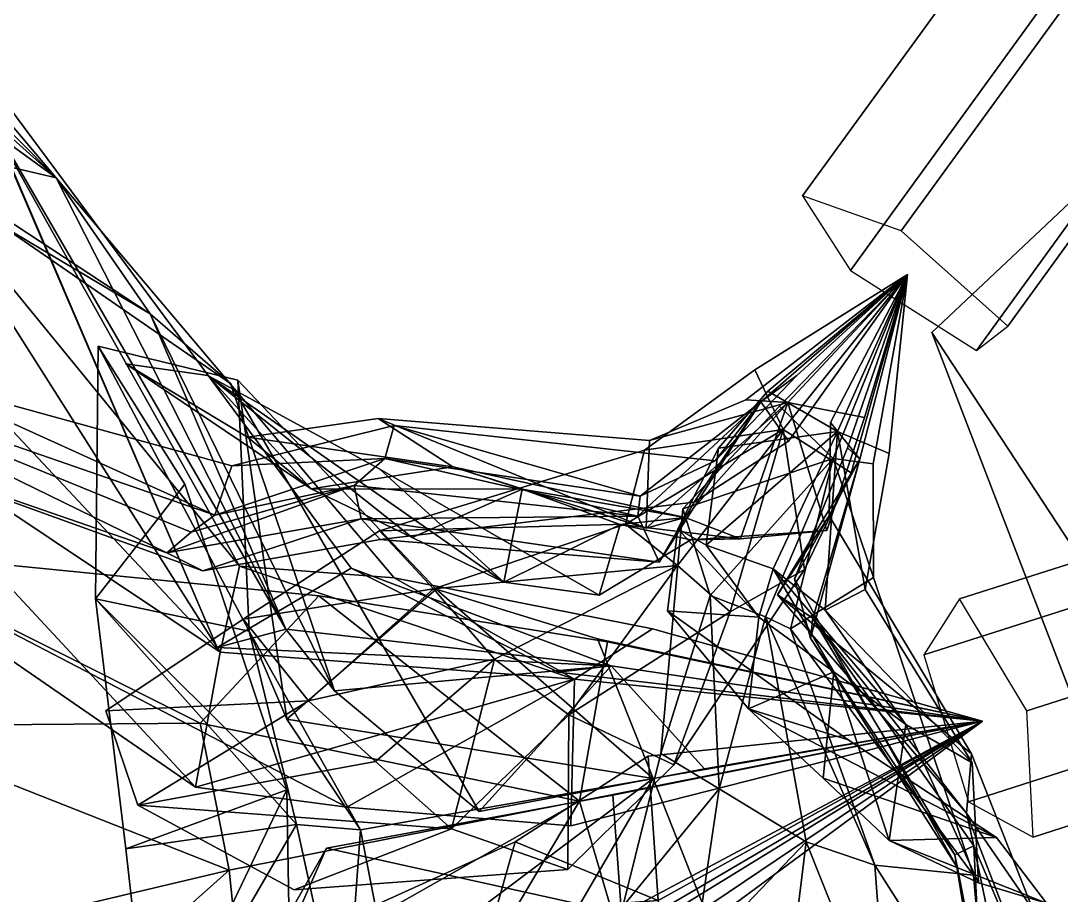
# Model space of a CAD drawing. Header units: metres. Extents: x -488 to 282, y -579 to 399.
# Drawn here: x -311.8 to -289.96, y -332.53 to -314.19 of the extents above; entities that cross this region are included whole.
import ezdxf

# ---------------------------------------------------------------- set-up
doc = ezdxf.new("R2010")
doc.units = ezdxf.units.M

msp = doc.modelspace()

# ---------------------------------------------------------------- linework, layer by layer
at = {"layer": 'coreopsi_1Pdcel', "color": 3}
for points in [[(-287.1752, -310.157, 250.7189), (-293.3158, -318.5917, 253.3975), (-295.3874, -317.8586, 250.9572), (-289.2468, -309.4238, 248.2785)], [(-289.2468, -309.4238, 248.2785), (-295.3874, -317.8586, 250.9572), (-294.3795, -319.4242, 248.3187), (-288.4656, -311.2715, 245.7478)], [(-285.1635, -312.4402, 249.6376), (-291.0774, -320.5929, 252.2085), (-293.3158, -318.5917, 253.3975), (-287.1752, -310.157, 250.7189)], [(-288.4656, -311.2715, 245.7478), (-294.3795, -319.4242, 248.3187), (-291.731, -321.1044, 249.0876), (-285.9565, -313.125, 246.5829)], [(-285.9565, -313.125, 246.5829), (-291.731, -321.1044, 249.0876), (-291.0774, -320.5929, 252.2085), (-285.1635, -312.4402, 249.6376)], [(-283.0007, -323.4261, 228.1732), (-292.0884, -326.3102, 231.6927), (-292.8392, -327.4852, 228.7799), (-283.5471, -324.5217, 225.1849)], [(-281.3849, -325.6967, 229.805), (-290.6771, -328.6602, 233.3999), (-292.0884, -326.3102, 231.6927), (-283.0007, -323.4261, 228.1732)], [(-283.5471, -324.5217, 225.1849), (-292.8392, -327.4852, 228.7799), (-291.899, -330.5723, 228.6597), (-282.2741, -327.4796, 224.9419)], [(-280.9176, -328.2168, 227.8403), (-290.5426, -331.3095, 231.5582), (-290.6771, -328.6602, 233.3999), (-281.3849, -325.6967, 229.805)], [(-282.2741, -327.4796, 224.9419), (-291.899, -330.5723, 228.6597), (-290.5426, -331.3095, 231.5582), (-280.9176, -328.2168, 227.8403)]]:
    msp.add_3dface(points, dxfattribs=at)
at = {"layer": 'coreopsi_1Petal1', "color": 3}
for points in [[(-317.8811, -310.6028, 243.592), (-312.4533, -316.2252, 240.0156), (-311.0572, -317.4803, 243.8002)], [(-317.8811, -310.6028, 243.592), (-311.0572, -317.4803, 243.8002), (-312.4533, -316.2252, 240.0156)], [(-316.2317, -313.7155, 247.6104), (-317.8811, -310.6028, 243.592), (-311.0572, -317.4803, 243.8002)], [(-316.2317, -313.7155, 247.6104), (-311.0572, -317.4803, 243.8002), (-317.8811, -310.6028, 243.592)], [(-311.0572, -317.4803, 243.8002), (-314.7531, -316.6119, 251.1831), (-316.2317, -313.7155, 247.6104)], [(-311.0572, -317.4803, 243.8002), (-316.2317, -313.7155, 247.6104), (-314.7531, -316.6119, 251.1831)], [(-307.6732, -327.3357, 234.6405), (-313.2021, -314.4449, 235.0055), (-304.8655, -325.6707, 231.9078)], [(-307.6732, -327.3357, 234.6405), (-304.8655, -325.6707, 231.9078), (-313.2021, -314.4449, 235.0055)], [(-312.4533, -316.2252, 240.0156), (-313.2021, -314.4449, 235.0055), (-307.6732, -327.3357, 234.6405)], [(-312.4533, -316.2252, 240.0156), (-307.6732, -327.3357, 234.6405), (-313.2021, -314.4449, 235.0055)], [(-307.2072, -325.6288, 234.882), (-313.1722, -314.9879, 234.7595), (-314.1531, -317.1447, 231.9107)], [(-307.2072, -325.6288, 234.882), (-314.1531, -317.1447, 231.9107), (-313.1722, -314.9879, 234.7595)], [(-303.9613, -325.8735, 237.1305), (-313.1722, -314.9879, 234.7595), (-307.2072, -325.6288, 234.882)], [(-303.9613, -325.8735, 237.1305), (-307.2072, -325.6288, 234.882), (-313.1722, -314.9879, 234.7595)], [(-287.2574, -315.6285, 311.1668), (-292.67, -320.7255, 302.9538), (-282.0294, -336.9378, 295.3584)], [(-287.2574, -315.6285, 311.1668), (-282.0294, -336.9378, 295.3584), (-292.67, -320.7255, 302.9538)], [(-306.2361, -326.9455, 237.3595), (-312.4533, -316.2252, 240.0156), (-307.6732, -327.3357, 234.6405)], [(-306.2361, -326.9455, 237.3595), (-307.6732, -327.3357, 234.6405), (-312.4533, -316.2252, 240.0156)], [(-311.0572, -317.4803, 243.8002), (-312.4533, -316.2252, 240.0156), (-306.2361, -326.9455, 237.3595)], [(-311.0572, -317.4803, 243.8002), (-306.2361, -326.9455, 237.3595), (-312.4533, -316.2252, 240.0156)], [(-309.0841, -320.3302, 247.2059), (-312.2266, -318.4653, 254.8602), (-314.7531, -316.6119, 251.1831)], [(-309.0841, -320.3302, 247.2059), (-314.7531, -316.6119, 251.1831), (-312.2266, -318.4653, 254.8602)], [(-311.0572, -317.4803, 243.8002), (-309.0841, -320.3302, 247.2059), (-314.7531, -316.6119, 251.1831)], [(-311.0572, -317.4803, 243.8002), (-314.7531, -316.6119, 251.1831), (-309.0841, -320.3302, 247.2059)], [(-307.6124, -327.4335, 232.3396), (-314.1531, -317.1447, 231.9107), (-315.4866, -319.051, 227.6443)], [(-307.6124, -327.4335, 232.3396), (-315.4866, -319.051, 227.6443), (-314.1531, -317.1447, 231.9107)], [(-307.2072, -325.6288, 234.882), (-314.1531, -317.1447, 231.9107), (-307.6124, -327.4335, 232.3396)], [(-307.2072, -325.6288, 234.882), (-307.6124, -327.4335, 232.3396), (-314.1531, -317.1447, 231.9107)], [(-306.2361, -326.9455, 237.3595), (-309.0841, -320.3302, 247.2059), (-311.0572, -317.4803, 243.8002)], [(-306.2361, -326.9455, 237.3595), (-311.0572, -317.4803, 243.8002), (-309.0841, -320.3302, 247.2059)], [(-307.3938, -321.7976, 250.1587), (-312.2266, -318.4653, 254.8602), (-309.0841, -320.3302, 247.2059)], [(-307.3938, -321.7976, 250.1587), (-309.0841, -320.3302, 247.2059), (-312.2266, -318.4653, 254.8602)], [(-315.4866, -319.051, 227.6443), (-315.918, -321.8832, 224.5395), (-307.6124, -327.4335, 232.3396)], [(-315.4866, -319.051, 227.6443), (-307.6124, -327.4335, 232.3396), (-315.918, -321.8832, 224.5395)], [(-295.6971, -322.1896, 252.7634), (-296.5762, -322.1399, 251.3155), (-293.1843, -319.5077, 250.8011)], [(-295.6971, -322.1896, 252.7634), (-293.1843, -319.5077, 250.8011), (-296.5762, -322.1399, 251.3155)], [(-293.1843, -319.5077, 250.8011), (-296.3859, -321.5078, 251.701), (-295.79, -322.7583, 250.7579)], [(-293.1843, -319.5077, 250.8011), (-295.79, -322.7583, 250.7579), (-296.3859, -321.5078, 251.701)], [(-293.1843, -319.5077, 250.8011), (-295.5074, -321.6249, 253.0773), (-296.2589, -322.1768, 251.6849)], [(-293.1843, -319.5077, 250.8011), (-296.2589, -322.1768, 251.6849), (-295.5074, -321.6249, 253.0773)], [(-296.2589, -322.1768, 251.6849), (-295.6791, -323.0074, 250.3263), (-293.1843, -319.5077, 250.8011)], [(-296.2589, -322.1768, 251.6849), (-293.1843, -319.5077, 250.8011), (-295.6791, -323.0074, 250.3263)], [(-294.6531, -322.8007, 252.8883), (-296.1187, -321.9519, 252.8292), (-293.1843, -319.5077, 250.8011)], [(-294.6531, -322.8007, 252.8883), (-293.1843, -319.5077, 250.8011), (-296.1187, -321.9519, 252.8292)], [(-293.1843, -319.5077, 250.8011), (-295.8675, -322.267, 250.304), (-294.746, -323.3693, 250.8828)], [(-293.1843, -319.5077, 250.8011), (-294.746, -323.3693, 250.8828), (-295.8675, -322.267, 250.304)], [(-295.79, -322.7583, 250.7579), (-294.3625, -323.6681, 250.8361), (-293.1843, -319.5077, 250.8011)], [(-295.79, -322.7583, 250.7579), (-293.1843, -319.5077, 250.8011), (-294.3625, -323.6681, 250.8361)], [(-293.1843, -319.5077, 250.8011), (-294.0853, -322.5045, 253.0963), (-295.6971, -322.1896, 252.7634)], [(-293.1843, -319.5077, 250.8011), (-295.6971, -322.1896, 252.7634), (-294.0853, -322.5045, 253.0963)], [(-294.1843, -323.3822, 251.9614), (-294.802, -322.6125, 253.339), (-293.1843, -319.5077, 250.8011)], [(-294.1843, -323.3822, 251.9614), (-293.1843, -319.5077, 250.8011), (-294.802, -322.6125, 253.339)], [(-294.746, -323.3693, 250.8828), (-293.9049, -323.4801, 252.3498), (-293.1843, -319.5077, 250.8011)], [(-294.746, -323.3693, 250.8828), (-293.1843, -319.5077, 250.8011), (-293.9049, -323.4801, 252.3498)], [(-293.1843, -319.5077, 250.8011), (-293.567, -323.2636, 251.6993), (-294.6531, -322.8007, 252.8883)], [(-293.1843, -319.5077, 250.8011), (-294.6531, -322.8007, 252.8883), (-293.567, -323.2636, 251.6993)], [(-293.1843, -319.5077, 250.8011), (-294.4454, -323.1466, 250.323), (-294.1843, -323.3822, 251.9614)], [(-293.1843, -319.5077, 250.8011), (-294.1843, -323.3822, 251.9614), (-294.4454, -323.1466, 250.323)], [(-305.2112, -328.243, 240.0336), (-309.0841, -320.3302, 247.2059), (-306.2361, -326.9455, 237.3595)], [(-305.2112, -328.243, 240.0336), (-306.2361, -326.9455, 237.3595), (-309.0841, -320.3302, 247.2059)], [(-305.2112, -328.243, 240.0336), (-307.3938, -321.7976, 250.1587), (-309.0841, -320.3302, 247.2059)], [(-305.2112, -328.243, 240.0336), (-309.0841, -320.3302, 247.2059), (-307.3938, -321.7976, 250.1587)], [(-282.0294, -336.9378, 295.3584), (-292.67, -320.7255, 302.9538), (-286.0746, -337.8634, 288.5683)], [(-282.0294, -336.9378, 295.3584), (-286.0746, -337.8634, 288.5683), (-292.67, -320.7255, 302.9538)], [(-310.2283, -326.3129, 259.6978), (-308.3546, -323.9093, 273.954), (-310.1742, -321.0118, 257.9879)], [(-310.2283, -326.3129, 259.6978), (-310.1742, -321.0118, 257.9879), (-308.3546, -323.9093, 273.954)], [(-310.2283, -326.3129, 259.6978), (-310.1742, -321.0118, 257.9879), (-307.0023, -326.9894, 251.7606)], [(-310.2283, -326.3129, 259.6978), (-307.0023, -326.9894, 251.7606), (-310.1742, -321.0118, 257.9879)], [(-307.0023, -326.9894, 251.7606), (-310.1742, -321.0118, 257.9879), (-307.2401, -321.7249, 250.7309)], [(-307.0023, -326.9894, 251.7606), (-307.2401, -321.7249, 250.7309), (-310.1742, -321.0118, 257.9879)], [(-307.728, -324.5546, 255.1501), (-314.0807, -321.673, 255.328), (-316.7771, -321.4224, 252.1922)], [(-307.728, -324.5546, 255.1501), (-316.7771, -321.4224, 252.1922), (-314.0807, -321.673, 255.328)], [(-308.226, -324.916, 252.9038), (-307.728, -324.5546, 255.1501), (-316.7771, -321.4224, 252.1922)], [(-308.226, -324.916, 252.9038), (-316.7771, -321.4224, 252.1922), (-307.728, -324.5546, 255.1501)], [(-316.7771, -321.4224, 252.1922), (-315.2764, -323.0894, 249.2014), (-308.7326, -325.3477, 250.4151)], [(-316.7771, -321.4224, 252.1922), (-308.7326, -325.3477, 250.4151), (-315.2764, -323.0894, 249.2014)], [(-316.7771, -321.4224, 252.1922), (-308.7326, -325.3477, 250.4151), (-308.226, -324.916, 252.9038)], [(-316.7771, -321.4224, 252.1922), (-308.226, -324.916, 252.9038), (-308.7326, -325.3477, 250.4151)], [(-305.7002, -324.0052, 260.7576), (-309.5939, -321.3839, 265.9884), (-307.043, -322.9191, 258.7013)], [(-305.7002, -324.0052, 260.7576), (-307.043, -322.9191, 258.7013), (-309.5939, -321.3839, 265.9884)], [(-307.8695, -321.6259, 269.2965), (-309.5939, -321.3839, 265.9884), (-305.7002, -324.0052, 260.7576)], [(-307.8695, -321.6259, 269.2965), (-305.7002, -324.0052, 260.7576), (-309.5939, -321.3839, 265.9884)], [(-296.3859, -321.5078, 251.701), (-298.7074, -323.1909, 252.4657), (-295.79, -322.7583, 250.7579)], [(-296.3859, -321.5078, 251.701), (-295.79, -322.7583, 250.7579), (-298.7074, -323.1909, 252.4657)], [(-307.3716, -323.5194, 257.2057), (-314.0807, -321.673, 255.328), (-307.728, -324.5546, 255.1501)], [(-307.3716, -323.5194, 257.2057), (-307.728, -324.5546, 255.1501), (-314.0807, -321.673, 255.328)], [(-301.6605, -325.9639, 262.7332), (-304.2622, -323.5916, 268.7578), (-307.8695, -321.6259, 269.2965)], [(-301.6605, -325.9639, 262.7332), (-307.8695, -321.6259, 269.2965), (-304.2622, -323.5916, 268.7578)], [(-303.5838, -325.0221, 261.8177), (-301.6605, -325.9639, 262.7332), (-307.8695, -321.6259, 269.2965)], [(-303.5838, -325.0221, 261.8177), (-307.8695, -321.6259, 269.2965), (-301.6605, -325.9639, 262.7332)], [(-307.8695, -321.6259, 269.2965), (-305.7002, -324.0052, 260.7576), (-303.5838, -325.0221, 261.8177)], [(-307.8695, -321.6259, 269.2965), (-303.5838, -325.0221, 261.8177), (-305.7002, -324.0052, 260.7576)], [(-306.2119, -328.8345, 238.678), (-307.2401, -321.7249, 250.7309), (-303.0754, -326.1102, 237.7487)], [(-306.2119, -328.8345, 238.678), (-303.0754, -326.1102, 237.7487), (-307.2401, -321.7249, 250.7309)], [(-307.0023, -326.9894, 251.7606), (-307.2401, -321.7249, 250.7309), (-306.2119, -328.8345, 238.678)], [(-307.0023, -326.9894, 251.7606), (-306.2119, -328.8345, 238.678), (-307.2401, -321.7249, 250.7309)], [(-295.5074, -321.6249, 253.0773), (-297.2187, -323.4165, 254.7108), (-296.2589, -322.1768, 251.6849)], [(-295.5074, -321.6249, 253.0773), (-296.2589, -322.1768, 251.6849), (-297.2187, -323.4165, 254.7108)], [(-307.6124, -327.4335, 232.3396), (-315.918, -321.8832, 224.5395), (-308.1318, -330.2667, 231.1935)], [(-307.6124, -327.4335, 232.3396), (-308.1318, -330.2667, 231.1935), (-315.918, -321.8832, 224.5395)], [(-315.918, -321.8832, 224.5395), (-315.4683, -325.2146, 220.3525), (-308.1318, -330.2667, 231.1935)], [(-315.918, -321.8832, 224.5395), (-308.1318, -330.2667, 231.1935), (-315.4683, -325.2146, 220.3525)], [(-302.1731, -330.7761, 240.1044), (-307.3938, -321.7976, 250.1587), (-305.2112, -328.243, 240.0336)], [(-302.1731, -330.7761, 240.1044), (-305.2112, -328.243, 240.0336), (-307.3938, -321.7976, 250.1587)], [(-294.6531, -322.8007, 252.8883), (-297.148, -323.154, 254.6111), (-296.1187, -321.9519, 252.8292)], [(-294.6531, -322.8007, 252.8883), (-296.1187, -321.9519, 252.8292), (-297.148, -323.154, 254.6111)], [(-296.2589, -322.1768, 251.6849), (-298.7924, -324.158, 253.929), (-298.8439, -324.5803, 252.4742)], [(-296.2589, -322.1768, 251.6849), (-298.8439, -324.5803, 252.4742), (-298.7924, -324.158, 253.929)], [(-298.8439, -324.5803, 252.4742), (-298.3951, -325.5414, 251.4214), (-296.2589, -322.1768, 251.6849)], [(-298.8439, -324.5803, 252.4742), (-296.2589, -322.1768, 251.6849), (-298.3951, -325.5414, 251.4214)], [(-296.2589, -322.1768, 251.6849), (-297.2187, -323.4165, 254.7108), (-298.7924, -324.158, 253.929)], [(-296.2589, -322.1768, 251.6849), (-298.7924, -324.158, 253.929), (-297.2187, -323.4165, 254.7108)], [(-295.6971, -322.1896, 252.7634), (-298.5978, -322.989, 252.2493), (-296.5762, -322.1399, 251.3155)], [(-295.6971, -322.1896, 252.7634), (-296.5762, -322.1399, 251.3155), (-298.5978, -322.989, 252.2493)], [(-298.3951, -325.5414, 251.4214), (-297.663, -324.281, 249.9767), (-296.2589, -322.1768, 251.6849)], [(-298.3951, -325.5414, 251.4214), (-296.2589, -322.1768, 251.6849), (-297.663, -324.281, 249.9767)], [(-296.2589, -322.1768, 251.6849), (-297.663, -324.281, 249.9767), (-295.6791, -323.0074, 250.3263)], [(-296.2589, -322.1768, 251.6849), (-295.6791, -323.0074, 250.3263), (-297.663, -324.281, 249.9767)], [(-297.8494, -324.6031, 254.3838), (-298.6692, -324.8293, 253.1549), (-295.6971, -322.1896, 252.7634)], [(-297.8494, -324.6031, 254.3838), (-295.6971, -322.1896, 252.7634), (-298.6692, -324.8293, 253.1549)], [(-298.6692, -324.8293, 253.1549), (-298.5978, -322.989, 252.2493), (-295.6971, -322.1896, 252.7634)], [(-298.6692, -324.8293, 253.1549), (-295.6971, -322.1896, 252.7634), (-298.5978, -322.989, 252.2493)], [(-295.8675, -322.267, 250.304), (-297.8983, -324.424, 250.1309), (-294.746, -323.3693, 250.8828)], [(-295.8675, -322.267, 250.304), (-294.746, -323.3693, 250.8828), (-297.8983, -324.424, 250.1309)], [(-295.6971, -322.1896, 252.7634), (-296.6912, -325.0531, 255.2519), (-297.8494, -324.6031, 254.3838)], [(-295.6971, -322.1896, 252.7634), (-297.8494, -324.6031, 254.3838), (-296.6912, -325.0531, 255.2519)], [(-295.6971, -322.1896, 252.7634), (-294.878, -324.8818, 254.6858), (-296.6912, -325.0531, 255.2519)], [(-295.6971, -322.1896, 252.7634), (-296.6912, -325.0531, 255.2519), (-294.878, -324.8818, 254.6858)], [(-294.0853, -322.5045, 253.0963), (-294.878, -324.8818, 254.6858), (-295.6971, -322.1896, 252.7634)], [(-294.0853, -322.5045, 253.0963), (-295.6971, -322.1896, 252.7634), (-294.878, -324.8818, 254.6858)], [(-302.726, -323.5455, 257.9099), (-307.043, -322.9191, 258.7013), (-304.2957, -322.5269, 256.1212)], [(-302.726, -323.5455, 257.9099), (-304.2957, -322.5269, 256.1212), (-307.043, -322.9191, 258.7013)], [(-298.6692, -324.8293, 253.1549), (-304.2957, -322.5269, 256.1212), (-298.5978, -322.989, 252.2493)], [(-298.6692, -324.8293, 253.1549), (-298.5978, -322.989, 252.2493), (-304.2957, -322.5269, 256.1212)], [(-302.726, -323.5455, 257.9099), (-304.2957, -322.5269, 256.1212), (-298.6692, -324.8293, 253.1549)], [(-302.726, -323.5455, 257.9099), (-298.6692, -324.8293, 253.1549), (-304.2957, -322.5269, 256.1212)], [(-294.1843, -323.3822, 251.9614), (-294.8301, -324.5701, 254.698), (-294.802, -322.6125, 253.339)], [(-294.1843, -323.3822, 251.9614), (-294.802, -322.6125, 253.339), (-294.8301, -324.5701, 254.698)], [(-303.9601, -322.6758, 256.3136), (-307.3716, -323.5194, 257.2057), (-304.1597, -323.3694, 254.6796)], [(-303.9601, -322.6758, 256.3136), (-304.1597, -323.3694, 254.6796), (-307.3716, -323.5194, 257.2057)], [(-298.7924, -324.158, 253.929), (-303.9601, -322.6758, 256.3136), (-304.1597, -323.3694, 254.6796)], [(-298.7924, -324.158, 253.929), (-304.1597, -323.3694, 254.6796), (-303.9601, -322.6758, 256.3136)], [(-297.2187, -323.4165, 254.7108), (-303.9601, -322.6758, 256.3136), (-298.7924, -324.158, 253.929)], [(-297.2187, -323.4165, 254.7108), (-298.7924, -324.158, 253.929), (-303.9601, -322.6758, 256.3136)], [(-295.79, -322.7583, 250.7579), (-299.104, -324.7438, 251.4321), (-298.0138, -325.6098, 250.833)], [(-295.79, -322.7583, 250.7579), (-298.0138, -325.6098, 250.833), (-299.104, -324.7438, 251.4321)], [(-295.79, -322.7583, 250.7579), (-298.7074, -323.1909, 252.4657), (-299.104, -324.7438, 251.4321)], [(-295.79, -322.7583, 250.7579), (-299.104, -324.7438, 251.4321), (-298.7074, -323.1909, 252.4657)], [(-298.0138, -325.6098, 250.833), (-296.9027, -326.5821, 251.0648), (-295.79, -322.7583, 250.7579)], [(-298.0138, -325.6098, 250.833), (-295.79, -322.7583, 250.7579), (-296.9027, -326.5821, 251.0648)], [(-296.0009, -325.685, 254.605), (-297.4078, -325.1878, 254.5216), (-294.6531, -322.8007, 252.8883)], [(-296.0009, -325.685, 254.605), (-294.6531, -322.8007, 252.8883), (-297.4078, -325.1878, 254.5216)], [(-297.4078, -325.1878, 254.5216), (-297.148, -323.154, 254.6111), (-294.6531, -322.8007, 252.8883)], [(-297.4078, -325.1878, 254.5216), (-294.6531, -322.8007, 252.8883), (-297.148, -323.154, 254.6111)], [(-296.9027, -326.5821, 251.0648), (-295.3451, -325.6971, 250.0635), (-295.79, -322.7583, 250.7579)], [(-296.9027, -326.5821, 251.0648), (-295.79, -322.7583, 250.7579), (-295.3451, -325.6971, 250.0635)], [(-294.6531, -322.8007, 252.8883), (-294.9107, -326.5509, 254.0059), (-296.0009, -325.685, 254.605)], [(-294.6531, -322.8007, 252.8883), (-296.0009, -325.685, 254.605), (-294.9107, -326.5509, 254.0059)], [(-295.79, -322.7583, 250.7579), (-295.3451, -325.6971, 250.0635), (-294.3625, -323.6681, 250.8361)], [(-295.79, -322.7583, 250.7579), (-294.3625, -323.6681, 250.8361), (-295.3451, -325.6971, 250.0635)], [(-294.6531, -322.8007, 252.8883), (-294.0689, -326.115, 252.351), (-294.9107, -326.5509, 254.0059)], [(-294.6531, -322.8007, 252.8883), (-294.9107, -326.5509, 254.0059), (-294.0689, -326.115, 252.351)], [(-293.567, -323.2636, 251.6993), (-294.0689, -326.115, 252.351), (-294.6531, -322.8007, 252.8883)], [(-293.567, -323.2636, 251.6993), (-294.6531, -322.8007, 252.8883), (-294.0689, -326.115, 252.351)], [(-305.7002, -324.0052, 260.7576), (-307.043, -322.9191, 258.7013), (-302.726, -323.5455, 257.9099)], [(-305.7002, -324.0052, 260.7576), (-302.726, -323.5455, 257.9099), (-307.043, -322.9191, 258.7013)], [(-308.7326, -325.3477, 250.4151), (-315.2764, -323.0894, 249.2014), (-307.979, -325.7213, 247.8648)], [(-308.7326, -325.3477, 250.4151), (-307.979, -325.7213, 247.8648), (-315.2764, -323.0894, 249.2014)], [(-298.7074, -323.1909, 252.4657), (-304.2702, -324.8844, 248.625), (-299.104, -324.7438, 251.4321)], [(-298.7074, -323.1909, 252.4657), (-299.104, -324.7438, 251.4321), (-304.2702, -324.8844, 248.625)], [(-297.4078, -325.1878, 254.5216), (-298.0023, -324.8432, 261.251), (-297.148, -323.154, 254.6111)], [(-297.4078, -325.1878, 254.5216), (-297.148, -323.154, 254.6111), (-298.0023, -324.8432, 261.251)], [(-294.4454, -323.1466, 250.323), (-295.5576, -325.8893, 250.1059), (-294.1843, -323.3822, 251.9614)], [(-294.4454, -323.1466, 250.323), (-294.1843, -323.3822, 251.9614), (-295.5576, -325.8893, 250.1059)], [(-304.1597, -323.3694, 254.6796), (-307.3716, -323.5194, 257.2057), (-307.728, -324.5546, 255.1501)], [(-304.1597, -323.3694, 254.6796), (-307.728, -324.5546, 255.1501), (-307.3716, -323.5194, 257.2057)], [(-304.7973, -323.9315, 252.4966), (-304.1597, -323.3694, 254.6796), (-307.728, -324.5546, 255.1501)], [(-304.7973, -323.9315, 252.4966), (-307.728, -324.5546, 255.1501), (-304.1597, -323.3694, 254.6796)], [(-298.8439, -324.5803, 252.4742), (-304.1597, -323.3694, 254.6796), (-304.7973, -323.9315, 252.4966)], [(-298.8439, -324.5803, 252.4742), (-304.7973, -323.9315, 252.4966), (-304.1597, -323.3694, 254.6796)], [(-298.7924, -324.158, 253.929), (-304.1597, -323.3694, 254.6796), (-298.8439, -324.5803, 252.4742)], [(-298.7924, -324.158, 253.929), (-298.8439, -324.5803, 252.4742), (-304.1597, -323.3694, 254.6796)], [(-294.746, -323.3693, 250.8828), (-297.8983, -324.424, 250.1309), (-297.3235, -326.2417, 250.1861)], [(-294.746, -323.3693, 250.8828), (-297.3235, -326.2417, 250.1861), (-297.8983, -324.424, 250.1309)], [(-294.746, -323.3693, 250.8828), (-297.3235, -326.2417, 250.1861), (-296.1653, -326.6917, 251.0542)], [(-294.746, -323.3693, 250.8828), (-296.1653, -326.6917, 251.0542), (-297.3235, -326.2417, 250.1861)], [(-296.1653, -326.6917, 251.0542), (-295.6413, -326.9406, 252.4315), (-294.746, -323.3693, 250.8828)], [(-296.1653, -326.6917, 251.0542), (-294.746, -323.3693, 250.8828), (-295.6413, -326.9406, 252.4315)], [(-295.1708, -326.7145, 252.9638), (-295.9154, -326.2285, 254.1651), (-294.1843, -323.3822, 251.9614)], [(-295.1708, -326.7145, 252.9638), (-294.1843, -323.3822, 251.9614), (-295.9154, -326.2285, 254.1651)], [(-295.9154, -326.2285, 254.1651), (-294.8301, -324.5701, 254.698), (-294.1843, -323.3822, 251.9614)], [(-295.9154, -326.2285, 254.1651), (-294.1843, -323.3822, 251.9614), (-294.8301, -324.5701, 254.698)], [(-295.6413, -326.9406, 252.4315), (-293.8953, -325.8621, 252.4254), (-294.746, -323.3693, 250.8828)], [(-295.6413, -326.9406, 252.4315), (-294.746, -323.3693, 250.8828), (-293.8953, -325.8621, 252.4254)], [(-294.1843, -323.3822, 251.9614), (-295.5576, -325.8893, 250.1059), (-295.2224, -327.1368, 251.509)], [(-294.1843, -323.3822, 251.9614), (-295.2224, -327.1368, 251.509), (-295.5576, -325.8893, 250.1059)], [(-294.1843, -323.3822, 251.9614), (-295.2224, -327.1368, 251.509), (-295.1708, -326.7145, 252.9638)], [(-294.1843, -323.3822, 251.9614), (-295.1708, -326.7145, 252.9638), (-295.2224, -327.1368, 251.509)], [(-294.746, -323.3693, 250.8828), (-293.8953, -325.8621, 252.4254), (-293.9049, -323.4801, 252.3498)], [(-294.746, -323.3693, 250.8828), (-293.9049, -323.4801, 252.3498), (-293.8953, -325.8621, 252.4254)], [(-305.7002, -324.0052, 260.7576), (-302.726, -323.5455, 257.9099), (-301.2748, -324.0121, 259.2605)], [(-305.7002, -324.0052, 260.7576), (-301.2748, -324.0121, 259.2605), (-302.726, -323.5455, 257.9099)], [(-299.6556, -326.237, 263.8866), (-304.2622, -323.5916, 268.7578), (-301.6605, -325.9639, 262.7332)], [(-299.6556, -326.237, 263.8866), (-301.6605, -325.9639, 262.7332), (-304.2622, -323.5916, 268.7578)], [(-297.8494, -324.6031, 254.3838), (-302.726, -323.5455, 257.9099), (-298.6692, -324.8293, 253.1549)], [(-297.8494, -324.6031, 254.3838), (-298.6692, -324.8293, 253.1549), (-302.726, -323.5455, 257.9099)], [(-301.2748, -324.0121, 259.2605), (-302.726, -323.5455, 257.9099), (-297.8494, -324.6031, 254.3838)], [(-301.2748, -324.0121, 259.2605), (-297.8494, -324.6031, 254.3838), (-302.726, -323.5455, 257.9099)], [(-306.213, -330.3185, 277.7578), (-308.3546, -323.9093, 273.954), (-310.2283, -326.3129, 259.6978)], [(-306.213, -330.3185, 277.7578), (-310.2283, -326.3129, 259.6978), (-308.3546, -323.9093, 273.954)], [(-308.7326, -325.3477, 250.4151), (-304.6556, -324.6308, 250.589), (-304.7973, -323.9315, 252.4966)], [(-308.7326, -325.3477, 250.4151), (-304.7973, -323.9315, 252.4966), (-304.6556, -324.6308, 250.589)], [(-308.226, -324.916, 252.9038), (-308.7326, -325.3477, 250.4151), (-304.7973, -323.9315, 252.4966)], [(-308.226, -324.916, 252.9038), (-304.7973, -323.9315, 252.4966), (-308.7326, -325.3477, 250.4151)], [(-304.7973, -323.9315, 252.4966), (-307.728, -324.5546, 255.1501), (-308.226, -324.916, 252.9038)], [(-304.7973, -323.9315, 252.4966), (-308.226, -324.916, 252.9038), (-307.728, -324.5546, 255.1501)], [(-304.7973, -323.9315, 252.4966), (-304.6556, -324.6308, 250.589), (-298.8439, -324.5803, 252.4742)], [(-304.7973, -323.9315, 252.4966), (-298.8439, -324.5803, 252.4742), (-304.6556, -324.6308, 250.589)], [(-303.5838, -325.0221, 261.8177), (-305.7002, -324.0052, 260.7576), (-301.2748, -324.0121, 259.2605)], [(-303.5838, -325.0221, 261.8177), (-301.2748, -324.0121, 259.2605), (-305.7002, -324.0052, 260.7576)], [(-301.2748, -324.0121, 259.2605), (-301.6605, -325.9639, 262.7332), (-303.5838, -325.0221, 261.8177)], [(-301.2748, -324.0121, 259.2605), (-303.5838, -325.0221, 261.8177), (-301.6605, -325.9639, 262.7332)], [(-301.2748, -324.0121, 259.2605), (-299.2177, -324.7529, 260.1017), (-301.6605, -325.9639, 262.7332)], [(-301.2748, -324.0121, 259.2605), (-301.6605, -325.9639, 262.7332), (-299.2177, -324.7529, 260.1017)], [(-297.8494, -324.6031, 254.3838), (-299.2177, -324.7529, 260.1017), (-301.2748, -324.0121, 259.2605)], [(-297.8494, -324.6031, 254.3838), (-301.2748, -324.0121, 259.2605), (-299.2177, -324.7529, 260.1017)], [(-298.3951, -325.5414, 251.4214), (-304.2519, -325.0692, 248.0699), (-297.663, -324.281, 249.9767)], [(-298.3951, -325.5414, 251.4214), (-297.663, -324.281, 249.9767), (-304.2519, -325.0692, 248.0699)], [(-298.8439, -324.5803, 252.4742), (-304.6556, -324.6308, 250.589), (-298.3951, -325.5414, 251.4214)], [(-298.8439, -324.5803, 252.4742), (-298.3951, -325.5414, 251.4214), (-304.6556, -324.6308, 250.589)], [(-297.8983, -324.424, 250.1309), (-298.3618, -329.5579, 245.4413), (-297.3235, -326.2417, 250.1861)], [(-297.8983, -324.424, 250.1309), (-297.3235, -326.2417, 250.1861), (-298.3618, -329.5579, 245.4413)], [(-295.9154, -326.2285, 254.1651), (-291.8426, -329.5657, 258.4114), (-294.8301, -324.5701, 254.698)], [(-295.9154, -326.2285, 254.1651), (-294.8301, -324.5701, 254.698), (-291.8426, -329.5657, 258.4114)], [(-308.7326, -325.3477, 250.4151), (-307.979, -325.7213, 247.8648), (-304.6556, -324.6308, 250.589)], [(-308.7326, -325.3477, 250.4151), (-304.6556, -324.6308, 250.589), (-307.979, -325.7213, 247.8648)], [(-304.6556, -324.6308, 250.589), (-307.979, -325.7213, 247.8648), (-304.2519, -325.0692, 248.0699)], [(-304.6556, -324.6308, 250.589), (-304.2519, -325.0692, 248.0699), (-307.979, -325.7213, 247.8648)], [(-304.6556, -324.6308, 250.589), (-304.2519, -325.0692, 248.0699), (-298.3951, -325.5414, 251.4214)], [(-304.6556, -324.6308, 250.589), (-298.3951, -325.5414, 251.4214), (-304.2519, -325.0692, 248.0699)], [(-299.104, -324.7438, 251.4321), (-304.2702, -324.8844, 248.625), (-303.133, -326.1015, 247.9798)], [(-299.104, -324.7438, 251.4321), (-303.133, -326.1015, 247.9798), (-304.2702, -324.8844, 248.625)], [(-299.104, -324.7438, 251.4321), (-303.133, -326.1015, 247.9798), (-298.0138, -325.6098, 250.833)], [(-299.104, -324.7438, 251.4321), (-298.0138, -325.6098, 250.833), (-303.133, -326.1015, 247.9798)], [(-299.2177, -324.7529, 260.1017), (-299.6556, -326.237, 263.8866), (-301.6605, -325.9639, 262.7332)], [(-299.2177, -324.7529, 260.1017), (-301.6605, -325.9639, 262.7332), (-299.6556, -326.237, 263.8866)], [(-297.7326, -325.077, 261.0401), (-299.6556, -326.237, 263.8866), (-299.2177, -324.7529, 260.1017)], [(-297.7326, -325.077, 261.0401), (-299.2177, -324.7529, 260.1017), (-299.6556, -326.237, 263.8866)], [(-296.6912, -325.0531, 255.2519), (-299.2177, -324.7529, 260.1017), (-297.8494, -324.6031, 254.3838)], [(-296.6912, -325.0531, 255.2519), (-297.8494, -324.6031, 254.3838), (-299.2177, -324.7529, 260.1017)], [(-296.6912, -325.0531, 255.2519), (-297.7326, -325.077, 261.0401), (-299.2177, -324.7529, 260.1017)], [(-296.6912, -325.0531, 255.2519), (-299.2177, -324.7529, 260.1017), (-297.7326, -325.077, 261.0401)], [(-304.2702, -324.8844, 248.625), (-307.1278, -326.7393, 247.3841), (-303.133, -326.1015, 247.9798)], [(-304.2702, -324.8844, 248.625), (-303.133, -326.1015, 247.9798), (-307.1278, -326.7393, 247.3841)], [(-296.3062, -326.6953, 260.6232), (-298.2203, -326.5639, 264.62), (-298.0023, -324.8432, 261.251)], [(-296.3062, -326.6953, 260.6232), (-298.0023, -324.8432, 261.251), (-298.2203, -326.5639, 264.62)], [(-296.3062, -326.6953, 260.6232), (-298.0023, -324.8432, 261.251), (-297.4078, -325.1878, 254.5216)], [(-296.3062, -326.6953, 260.6232), (-297.4078, -325.1878, 254.5216), (-298.0023, -324.8432, 261.251)], [(-294.878, -324.8818, 254.6858), (-297.7326, -325.077, 261.0401), (-296.6912, -325.0531, 255.2519)], [(-294.878, -324.8818, 254.6858), (-296.6912, -325.0531, 255.2519), (-297.7326, -325.077, 261.0401)], [(-308.1318, -330.2667, 231.1935), (-315.4683, -325.2146, 220.3525), (-304.9539, -330.6851, 228.392)], [(-308.1318, -330.2667, 231.1935), (-304.9539, -330.6851, 228.392), (-315.4683, -325.2146, 220.3525)], [(-296.0009, -325.685, 254.605), (-296.3062, -326.6953, 260.6232), (-297.4078, -325.1878, 254.5216)], [(-296.0009, -325.685, 254.605), (-297.4078, -325.1878, 254.5216), (-296.3062, -326.6953, 260.6232)], [(-305.5427, -326.2506, 231.4801), (-315.3058, -325.2839, 220.8639), (-308.0305, -328.9222, 229.9555)], [(-305.5427, -326.2506, 231.4801), (-308.0305, -328.9222, 229.9555), (-315.3058, -325.2839, 220.8639)], [(-308.0305, -328.9222, 229.9555), (-315.3058, -325.2839, 220.8639), (-315.1059, -328.9782, 221.0679)], [(-308.0305, -328.9222, 229.9555), (-315.1059, -328.9782, 221.0679), (-315.3058, -325.2839, 220.8639)], [(-307.6732, -327.3357, 234.6405), (-304.8655, -325.6707, 231.9078), (-299.4015, -327.7208, 234.3636)], [(-307.6732, -327.3357, 234.6405), (-299.4015, -327.7208, 234.3636), (-304.8655, -325.6707, 231.9078)], [(-300.1724, -327.9941, 231.5518), (-307.2072, -325.6288, 234.882), (-307.6124, -327.4335, 232.3396)], [(-300.1724, -327.9941, 231.5518), (-307.6124, -327.4335, 232.3396), (-307.2072, -325.6288, 234.882)], [(-300.1724, -327.9941, 231.5518), (-303.9613, -325.8735, 237.1305), (-307.2072, -325.6288, 234.882)], [(-300.1724, -327.9941, 231.5518), (-307.2072, -325.6288, 234.882), (-303.9613, -325.8735, 237.1305)], [(-299.4015, -327.7208, 234.3636), (-304.8655, -325.6707, 231.9078), (-300.5148, -327.8483, 231.0319)], [(-299.4015, -327.7208, 234.3636), (-300.5148, -327.8483, 231.0319), (-304.8655, -325.6707, 231.9078)], [(-298.0138, -325.6098, 250.833), (-303.133, -326.1015, 247.9798), (-301.8573, -327.5781, 246.6835)], [(-298.0138, -325.6098, 250.833), (-301.8573, -327.5781, 246.6835), (-303.133, -326.1015, 247.9798)], [(-301.8573, -327.5781, 246.6835), (-300.2912, -328.7474, 246.1105), (-298.0138, -325.6098, 250.833)], [(-301.8573, -327.5781, 246.6835), (-298.0138, -325.6098, 250.833), (-300.2912, -328.7474, 246.1105)], [(-298.0138, -325.6098, 250.833), (-300.2912, -328.7474, 246.1105), (-296.9027, -326.5821, 251.0648)], [(-298.0138, -325.6098, 250.833), (-296.9027, -326.5821, 251.0648), (-300.2912, -328.7474, 246.1105)], [(-298.5333, -326.9389, 234.4297), (-303.9613, -325.8735, 237.1305), (-300.1724, -327.9941, 231.5518)], [(-298.5333, -326.9389, 234.4297), (-300.1724, -327.9941, 231.5518), (-303.9613, -325.8735, 237.1305)], [(-296.9027, -326.5821, 251.0648), (-298.0922, -329.7917, 245.2304), (-295.3451, -325.6971, 250.0635)], [(-296.9027, -326.5821, 251.0648), (-295.3451, -325.6971, 250.0635), (-298.0922, -329.7917, 245.2304)], [(-294.7275, -327.8442, 260.0438), (-296.3062, -326.6953, 260.6232), (-296.0009, -325.685, 254.605)], [(-294.7275, -327.8442, 260.0438), (-296.0009, -325.685, 254.605), (-296.3062, -326.6953, 260.6232)], [(-294.9107, -326.5509, 254.0059), (-293.2193, -328.9474, 258.6309), (-296.0009, -325.685, 254.605)], [(-294.9107, -326.5509, 254.0059), (-296.0009, -325.685, 254.605), (-293.2193, -328.9474, 258.6309)], [(-296.0009, -325.685, 254.605), (-293.2193, -328.9474, 258.6309), (-294.7275, -327.8442, 260.0438)], [(-296.0009, -325.685, 254.605), (-294.7275, -327.8442, 260.0438), (-293.2193, -328.9474, 258.6309)], [(-295.6413, -326.9406, 252.4315), (-291.7988, -332.108, 250.3602), (-293.8953, -325.8621, 252.4254)], [(-295.6413, -326.9406, 252.4315), (-293.8953, -325.8621, 252.4254), (-291.7988, -332.108, 250.3602)], [(-295.5576, -325.8893, 250.1059), (-292.1344, -331.9591, 250.1677), (-295.2224, -327.1368, 251.509)], [(-295.5576, -325.8893, 250.1059), (-295.2224, -327.1368, 251.509), (-292.1344, -331.9591, 250.1677)], [(-303.133, -326.1015, 247.9798), (-307.1278, -326.7393, 247.3841), (-305.762, -328.4518, 246.593)], [(-303.133, -326.1015, 247.9798), (-305.762, -328.4518, 246.593), (-307.1278, -326.7393, 247.3841)], [(-306.2119, -328.8345, 238.678), (-303.0754, -326.1102, 237.7487), (-298.5228, -330.0823, 235.8555)], [(-306.2119, -328.8345, 238.678), (-298.5228, -330.0823, 235.8555), (-303.0754, -326.1102, 237.7487)], [(-301.8573, -327.5781, 246.6835), (-303.133, -326.1015, 247.9798), (-305.762, -328.4518, 246.593)], [(-301.8573, -327.5781, 246.6835), (-305.762, -328.4518, 246.593), (-303.133, -326.1015, 247.9798)], [(-298.5228, -330.0823, 235.8555), (-303.0754, -326.1102, 237.7487), (-299.6891, -327.153, 234.3015)], [(-298.5228, -330.0823, 235.8555), (-299.6891, -327.153, 234.3015), (-303.0754, -326.1102, 237.7487)], [(-294.0689, -326.115, 252.351), (-291.8243, -329.7505, 257.8564), (-294.9107, -326.5509, 254.0059)], [(-294.0689, -326.115, 252.351), (-294.9107, -326.5509, 254.0059), (-291.8243, -329.7505, 257.8564)], [(-310.2283, -326.3129, 259.6978), (-307.0023, -326.9894, 251.7606), (-306.0082, -331.0497, 252.3723)], [(-310.2283, -326.3129, 259.6978), (-306.0082, -331.0497, 252.3723), (-307.0023, -326.9894, 251.7606)], [(-309.5937, -331.5556, 258.8804), (-310.2283, -326.3129, 259.6978), (-306.0082, -331.0497, 252.3723)], [(-309.5937, -331.5556, 258.8804), (-306.0082, -331.0497, 252.3723), (-310.2283, -326.3129, 259.6978)], [(-306.213, -330.3185, 277.7578), (-310.2283, -326.3129, 259.6978), (-309.5937, -331.5556, 258.8804)], [(-306.213, -330.3185, 277.7578), (-309.5937, -331.5556, 258.8804), (-310.2283, -326.3129, 259.6978)], [(-300.0675, -330.5553, 230.2689), (-305.5427, -326.2506, 231.4801), (-308.0305, -328.9222, 229.9555)], [(-300.0675, -330.5553, 230.2689), (-308.0305, -328.9222, 229.9555), (-305.5427, -326.2506, 231.4801)], [(-299.4803, -327.2119, 231.0161), (-305.5427, -326.2506, 231.4801), (-300.0675, -330.5553, 230.2689)], [(-299.4803, -327.2119, 231.0161), (-300.0675, -330.5553, 230.2689), (-305.5427, -326.2506, 231.4801)], [(-297.3235, -326.2417, 250.1861), (-298.3618, -329.5579, 245.4413), (-297.1347, -330.296, 246.509)], [(-297.3235, -326.2417, 250.1861), (-297.1347, -330.296, 246.509), (-298.3618, -329.5579, 245.4413)], [(-297.3235, -326.2417, 250.1861), (-297.1347, -330.296, 246.509), (-296.1653, -326.6917, 251.0542)], [(-297.3235, -326.2417, 250.1861), (-296.1653, -326.6917, 251.0542), (-297.1347, -330.296, 246.509)], [(-295.1708, -326.7145, 252.9638), (-291.9419, -330.8118, 256.1447), (-295.9154, -326.2285, 254.1651)], [(-295.1708, -326.7145, 252.9638), (-295.9154, -326.2285, 254.1651), (-291.9419, -330.8118, 256.1447)], [(-291.9419, -330.8118, 256.1447), (-291.8426, -329.5657, 258.4114), (-295.9154, -326.2285, 254.1651)], [(-291.9419, -330.8118, 256.1447), (-295.9154, -326.2285, 254.1651), (-291.8426, -329.5657, 258.4114)], [(-294.9107, -326.5509, 254.0059), (-291.8243, -329.7505, 257.8564), (-293.2193, -328.9474, 258.6309)], [(-294.9107, -326.5509, 254.0059), (-293.2193, -328.9474, 258.6309), (-291.8243, -329.7505, 257.8564)], [(-307.1278, -326.7393, 247.3841), (-310.0167, -328.6586, 241.0661), (-305.762, -328.4518, 246.593)], [(-307.1278, -326.7393, 247.3841), (-305.762, -328.4518, 246.593), (-310.0167, -328.6586, 241.0661)], [(-300.2912, -328.7474, 246.1105), (-298.0922, -329.7917, 245.2304), (-296.9027, -326.5821, 251.0648)], [(-300.2912, -328.7474, 246.1105), (-296.9027, -326.5821, 251.0648), (-298.0922, -329.7917, 245.2304)], [(-296.5222, -328.6175, 264.2872), (-294.4279, -329.2731, 270.9639), (-298.2203, -326.5639, 264.62)], [(-296.5222, -328.6175, 264.2872), (-298.2203, -326.5639, 264.62), (-294.4279, -329.2731, 270.9639)], [(-296.5222, -328.6175, 264.2872), (-298.2203, -326.5639, 264.62), (-296.3062, -326.6953, 260.6232)], [(-296.5222, -328.6175, 264.2872), (-296.3062, -326.6953, 260.6232), (-298.2203, -326.5639, 264.62)], [(-296.1653, -326.6917, 251.0542), (-297.1347, -330.296, 246.509), (-295.31, -331.4102, 247.4668)], [(-296.1653, -326.6917, 251.0542), (-295.31, -331.4102, 247.4668), (-297.1347, -330.296, 246.509)], [(-296.5222, -328.6175, 264.2872), (-296.3062, -326.6953, 260.6232), (-294.7275, -327.8442, 260.0438)], [(-296.5222, -328.6175, 264.2872), (-294.7275, -327.8442, 260.0438), (-296.3062, -326.6953, 260.6232)], [(-296.1653, -326.6917, 251.0542), (-293.8715, -331.8972, 248.8238), (-295.6413, -326.9406, 252.4315)], [(-296.1653, -326.6917, 251.0542), (-295.6413, -326.9406, 252.4315), (-293.8715, -331.8972, 248.8238)], [(-295.31, -331.4102, 247.4668), (-293.8715, -331.8972, 248.8238), (-296.1653, -326.6917, 251.0542)], [(-295.31, -331.4102, 247.4668), (-296.1653, -326.6917, 251.0542), (-293.8715, -331.8972, 248.8238)], [(-295.2224, -327.1368, 251.509), (-292.1926, -331.6796, 251.9311), (-295.1708, -326.7145, 252.9638)], [(-295.2224, -327.1368, 251.509), (-295.1708, -326.7145, 252.9638), (-292.1926, -331.6796, 251.9311)], [(-295.1708, -326.7145, 252.9638), (-292.1926, -331.6796, 251.9311), (-291.7875, -331.4908, 254.2307)], [(-295.1708, -326.7145, 252.9638), (-291.7875, -331.4908, 254.2307), (-292.1926, -331.6796, 251.9311)], [(-291.7875, -331.4908, 254.2307), (-291.9419, -330.8118, 256.1447), (-295.1708, -326.7145, 252.9638)], [(-291.7875, -331.4908, 254.2307), (-295.1708, -326.7145, 252.9638), (-291.9419, -330.8118, 256.1447)], [(-306.2361, -326.9455, 237.3595), (-307.6732, -327.3357, 234.6405), (-299.4015, -327.7208, 234.3636)], [(-306.2361, -326.9455, 237.3595), (-299.4015, -327.7208, 234.3636), (-307.6732, -327.3357, 234.6405)], [(-304.6674, -331.1617, 240.023), (-307.0023, -326.9894, 251.7606), (-306.2119, -328.8345, 238.678)], [(-304.6674, -331.1617, 240.023), (-306.2119, -328.8345, 238.678), (-307.0023, -326.9894, 251.7606)], [(-306.0082, -331.0497, 252.3723), (-307.0023, -326.9894, 251.7606), (-304.6674, -331.1617, 240.023)], [(-306.0082, -331.0497, 252.3723), (-304.6674, -331.1617, 240.023), (-307.0023, -326.9894, 251.7606)], [(-299.4015, -327.7208, 234.3636), (-305.2112, -328.243, 240.0336), (-306.2361, -326.9455, 237.3595)], [(-299.4015, -327.7208, 234.3636), (-306.2361, -326.9455, 237.3595), (-305.2112, -328.243, 240.0336)], [(-291.6072, -328.8782, 230.8144), (-298.5333, -326.9389, 234.4297), (-300.1724, -327.9941, 231.5518)], [(-291.6072, -328.8782, 230.8144), (-300.1724, -327.9941, 231.5518), (-298.5333, -326.9389, 234.4297)], [(-293.8715, -331.8972, 248.8238), (-291.7988, -332.108, 250.3602), (-295.6413, -326.9406, 252.4315)], [(-293.8715, -331.8972, 248.8238), (-295.6413, -326.9406, 252.4315), (-291.7988, -332.108, 250.3602)], [(-298.5228, -330.0823, 235.8555), (-299.6891, -327.153, 234.3015), (-291.6072, -328.8782, 230.8144)], [(-298.5228, -330.0823, 235.8555), (-291.6072, -328.8782, 230.8144), (-299.6891, -327.153, 234.3015)], [(-295.2224, -327.1368, 251.509), (-292.1344, -331.9591, 250.1677), (-292.1926, -331.6796, 251.9311)], [(-295.2224, -327.1368, 251.509), (-292.1926, -331.6796, 251.9311), (-292.1344, -331.9591, 250.1677)], [(-291.6072, -328.8782, 230.8144), (-299.4803, -327.2119, 231.0161), (-300.0675, -330.5553, 230.2689)], [(-291.6072, -328.8782, 230.8144), (-300.0675, -330.5553, 230.2689), (-299.4803, -327.2119, 231.0161)], [(-307.6124, -327.4335, 232.3396), (-308.1318, -330.2667, 231.1935), (-300.1724, -327.9941, 231.5518)], [(-307.6124, -327.4335, 232.3396), (-300.1724, -327.9941, 231.5518), (-308.1318, -330.2667, 231.1935)], [(-301.8573, -327.5781, 246.6835), (-305.762, -328.4518, 246.593), (-304.3515, -329.7216, 245.2429)], [(-301.8573, -327.5781, 246.6835), (-304.3515, -329.7216, 245.2429), (-305.762, -328.4518, 246.593)], [(-304.3515, -329.7216, 245.2429), (-302.7593, -331.1357, 243.793), (-301.8573, -327.5781, 246.6835)], [(-304.3515, -329.7216, 245.2429), (-301.8573, -327.5781, 246.6835), (-302.7593, -331.1357, 243.793)], [(-302.7593, -331.1357, 243.793), (-300.2912, -328.7474, 246.1105), (-301.8573, -327.5781, 246.6835)], [(-302.7593, -331.1357, 243.793), (-301.8573, -327.5781, 246.6835), (-300.2912, -328.7474, 246.1105)], [(-299.4015, -327.7208, 234.3636), (-302.1731, -330.7761, 240.1044), (-305.2112, -328.243, 240.0336)], [(-299.4015, -327.7208, 234.3636), (-305.2112, -328.243, 240.0336), (-302.1731, -330.7761, 240.1044)], [(-297.4464, -329.8755, 236.2652), (-302.1731, -330.7761, 240.1044), (-299.4015, -327.7208, 234.3636)], [(-297.4464, -329.8755, 236.2652), (-299.4015, -327.7208, 234.3636), (-302.1731, -330.7761, 240.1044)], [(-299.4015, -327.7208, 234.3636), (-300.5148, -327.8483, 231.0319), (-291.6072, -328.8782, 230.8144)], [(-299.4015, -327.7208, 234.3636), (-291.6072, -328.8782, 230.8144), (-300.5148, -327.8483, 231.0319)], [(-291.6072, -328.8782, 230.8144), (-297.4464, -329.8755, 236.2652), (-299.4015, -327.7208, 234.3636)], [(-291.6072, -328.8782, 230.8144), (-299.4015, -327.7208, 234.3636), (-297.4464, -329.8755, 236.2652)], [(-294.9554, -330.0723, 262.85), (-296.5222, -328.6175, 264.2872), (-294.7275, -327.8442, 260.0438)], [(-294.9554, -330.0723, 262.85), (-294.7275, -327.8442, 260.0438), (-296.5222, -328.6175, 264.2872)], [(-294.7275, -327.8442, 260.0438), (-293.5703, -331.3828, 261.5127), (-294.9554, -330.0723, 262.85)], [(-294.7275, -327.8442, 260.0438), (-294.9554, -330.0723, 262.85), (-293.5703, -331.3828, 261.5127)], [(-294.7275, -327.8442, 260.0438), (-293.2193, -328.9474, 258.6309), (-293.5703, -331.3828, 261.5127)], [(-294.7275, -327.8442, 260.0438), (-293.5703, -331.3828, 261.5127), (-293.2193, -328.9474, 258.6309)], [(-308.1318, -330.2667, 231.1935), (-304.9539, -330.6851, 228.392), (-300.1724, -327.9941, 231.5518)], [(-308.1318, -330.2667, 231.1935), (-300.1724, -327.9941, 231.5518), (-304.9539, -330.6851, 228.392)], [(-300.1724, -327.9941, 231.5518), (-304.9539, -330.6851, 228.392), (-300.2511, -331.0768, 229.8646)], [(-300.1724, -327.9941, 231.5518), (-300.2511, -331.0768, 229.8646), (-304.9539, -330.6851, 228.392)], [(-300.1724, -327.9941, 231.5518), (-300.2511, -331.0768, 229.8646), (-291.6072, -328.8782, 230.8144)], [(-300.1724, -327.9941, 231.5518), (-291.6072, -328.8782, 230.8144), (-300.2511, -331.0768, 229.8646)], [(-305.762, -328.4518, 246.593), (-310.0167, -328.6586, 241.0661), (-309.3426, -330.6436, 237.4923)], [(-305.762, -328.4518, 246.593), (-309.3426, -330.6436, 237.4923), (-310.0167, -328.6586, 241.0661)], [(-304.3515, -329.7216, 245.2429), (-305.762, -328.4518, 246.593), (-309.3426, -330.6436, 237.4923)], [(-304.3515, -329.7216, 245.2429), (-309.3426, -330.6436, 237.4923), (-305.762, -328.4518, 246.593)], [(-291.3131, -331.3164, 271.2773), (-294.4279, -329.2731, 270.9639), (-296.5222, -328.6175, 264.2872)], [(-291.3131, -331.3164, 271.2773), (-296.5222, -328.6175, 264.2872), (-294.4279, -329.2731, 270.9639)], [(-291.3131, -331.3164, 271.2773), (-296.5222, -328.6175, 264.2872), (-294.9554, -330.0723, 262.85)], [(-291.3131, -331.3164, 271.2773), (-294.9554, -330.0723, 262.85), (-296.5222, -328.6175, 264.2872)], [(-308.0305, -328.9222, 229.9555), (-315.1059, -328.9782, 221.0679), (-307.4253, -332.006, 230.0492)], [(-308.0305, -328.9222, 229.9555), (-307.4253, -332.006, 230.0492), (-315.1059, -328.9782, 221.0679)], [(-300.0675, -330.5553, 230.2689), (-308.0305, -328.9222, 229.9555), (-307.4253, -332.006, 230.0492)], [(-300.0675, -330.5553, 230.2689), (-307.4253, -332.006, 230.0492), (-308.0305, -328.9222, 229.9555)], [(-304.6674, -331.1617, 240.023), (-306.2119, -328.8345, 238.678), (-298.5228, -330.0823, 235.8555)], [(-304.6674, -331.1617, 240.023), (-298.5228, -330.0823, 235.8555), (-306.2119, -328.8345, 238.678)], [(-302.7593, -331.1357, 243.793), (-300.3131, -331.9878, 243.0849), (-300.2912, -328.7474, 246.1105)], [(-302.7593, -331.1357, 243.793), (-300.2912, -328.7474, 246.1105), (-300.3131, -331.9878, 243.0849)], [(-300.2912, -328.7474, 246.1105), (-300.3131, -331.9878, 243.0849), (-298.0922, -329.7917, 245.2304)], [(-300.2912, -328.7474, 246.1105), (-298.0922, -329.7917, 245.2304), (-300.3131, -331.9878, 243.0849)], [(-300.0675, -330.5553, 230.2689), (-299.1923, -333.5391, 231.9081), (-291.6072, -328.8782, 230.8144)], [(-300.0675, -330.5553, 230.2689), (-291.6072, -328.8782, 230.8144), (-299.1923, -333.5391, 231.9081)], [(-291.6072, -328.8782, 230.8144), (-299.3675, -330.4292, 229.3398), (-299.1888, -332.9169, 231.7608)], [(-291.6072, -328.8782, 230.8144), (-299.1888, -332.9169, 231.7608), (-299.3675, -330.4292, 229.3398)], [(-299.1888, -332.9169, 231.7608), (-298.3666, -332.8438, 235.1776), (-291.6072, -328.8782, 230.8144)], [(-299.1888, -332.9169, 231.7608), (-291.6072, -328.8782, 230.8144), (-298.3666, -332.8438, 235.1776)], [(-298.4179, -332.6435, 234.5725), (-298.6303, -329.6153, 236.3449), (-291.6072, -328.8782, 230.8144)], [(-298.4179, -332.6435, 234.5725), (-291.6072, -328.8782, 230.8144), (-298.6303, -329.6153, 236.3449)], [(-291.6072, -328.8782, 230.8144), (-297.3336, -333.0929, 234.5889), (-298.5228, -330.0823, 235.8555)], [(-291.6072, -328.8782, 230.8144), (-298.5228, -330.0823, 235.8555), (-297.3336, -333.0929, 234.5889)], [(-291.6072, -328.8782, 230.8144), (-298.2805, -333.3658, 231.1753), (-298.4179, -332.6435, 234.5725)], [(-291.6072, -328.8782, 230.8144), (-298.4179, -332.6435, 234.5725), (-298.2805, -333.3658, 231.1753)], [(-293.2193, -328.9474, 258.6309), (-291.6888, -332.2672, 260.4629), (-293.5703, -331.3828, 261.5127)], [(-293.2193, -328.9474, 258.6309), (-293.5703, -331.3828, 261.5127), (-291.6888, -332.2672, 260.4629)], [(-291.8243, -329.7505, 257.8564), (-291.6888, -332.2672, 260.4629), (-293.2193, -328.9474, 258.6309)], [(-291.8243, -329.7505, 257.8564), (-293.2193, -328.9474, 258.6309), (-291.6888, -332.2672, 260.4629)], [(-307.4253, -332.006, 230.0492), (-315.1059, -328.9782, 221.0679), (-314.8843, -333.767, 220.2728)], [(-307.4253, -332.006, 230.0492), (-314.8843, -333.767, 220.2728), (-315.1059, -328.9782, 221.0679)], [(-298.3618, -329.5579, 245.4413), (-299.161, -332.7695, 243.9603), (-297.1347, -330.296, 246.509)], [(-298.3618, -329.5579, 245.4413), (-297.1347, -330.296, 246.509), (-299.161, -332.7695, 243.9603)], [(-291.9419, -330.8118, 256.1447), (-290.5544, -332.8304, 259.8401), (-291.8426, -329.5657, 258.4114)], [(-291.9419, -330.8118, 256.1447), (-291.8426, -329.5657, 258.4114), (-290.5544, -332.8304, 259.8401)], [(-309.3426, -330.6436, 237.4923), (-302.7593, -331.1357, 243.793), (-304.3515, -329.7216, 245.2429)], [(-309.3426, -330.6436, 237.4923), (-304.3515, -329.7216, 245.2429), (-302.7593, -331.1357, 243.793)], [(-298.4179, -332.6435, 234.5725), (-301.4214, -331.4113, 240.0086), (-298.6303, -329.6153, 236.3449)], [(-298.4179, -332.6435, 234.5725), (-298.6303, -329.6153, 236.3449), (-301.4214, -331.4113, 240.0086)], [(-298.5228, -330.0823, 235.8555), (-304.0621, -334.2455, 240.1167), (-304.6674, -331.1617, 240.023)], [(-298.5228, -330.0823, 235.8555), (-304.6674, -331.1617, 240.023), (-304.0621, -334.2455, 240.1167)], [(-298.5228, -330.0823, 235.8555), (-302.0119, -336.0667, 237.2652), (-304.0621, -334.2455, 240.1167)], [(-298.5228, -330.0823, 235.8555), (-304.0621, -334.2455, 240.1167), (-302.0119, -336.0667, 237.2652)], [(-297.3336, -333.0929, 234.5889), (-302.0119, -336.0667, 237.2652), (-298.5228, -330.0823, 235.8555)], [(-297.3336, -333.0929, 234.5889), (-298.5228, -330.0823, 235.8555), (-302.0119, -336.0667, 237.2652)], [(-294.9554, -330.0723, 262.85), (-293.5703, -331.3828, 261.5127), (-291.3131, -331.3164, 271.2773)], [(-294.9554, -330.0723, 262.85), (-291.3131, -331.3164, 271.2773), (-293.5703, -331.3828, 261.5127)], [(-309.5937, -331.5556, 258.8804), (-309.0599, -336.2843, 258.0474), (-306.213, -330.3185, 277.7578)], [(-309.5937, -331.5556, 258.8804), (-306.213, -330.3185, 277.7578), (-309.0599, -336.2843, 258.0474)], [(-309.0599, -336.2843, 258.0474), (-306.102, -336.8764, 272.2039), (-306.213, -330.3185, 277.7578)], [(-309.0599, -336.2843, 258.0474), (-306.213, -330.3185, 277.7578), (-306.102, -336.8764, 272.2039)], [(-299.3675, -330.4292, 229.3398), (-305.3814, -331.5412, 228.641), (-299.1888, -332.9169, 231.7608)], [(-299.3675, -330.4292, 229.3398), (-299.1888, -332.9169, 231.7608), (-305.3814, -331.5412, 228.641)], [(-297.1347, -330.296, 246.509), (-299.161, -332.7695, 243.9603), (-297.6718, -333.8707, 245.3724)], [(-297.1347, -330.296, 246.509), (-297.6718, -333.8707, 245.3724), (-299.161, -332.7695, 243.9603)], [(-295.31, -331.4102, 247.4668), (-297.1347, -330.296, 246.509), (-297.6718, -333.8707, 245.3724)], [(-295.31, -331.4102, 247.4668), (-297.6718, -333.8707, 245.3724), (-297.1347, -330.296, 246.509)], [(-309.3426, -330.6436, 237.4923), (-306.0586, -332.4153, 237.7208), (-302.7593, -331.1357, 243.793)], [(-309.3426, -330.6436, 237.4923), (-302.7593, -331.1357, 243.793), (-306.0586, -332.4153, 237.7208)], [(-307.4253, -332.006, 230.0492), (-307.1572, -334.5724, 231.7674), (-300.0675, -330.5553, 230.2689)], [(-307.4253, -332.006, 230.0492), (-300.0675, -330.5553, 230.2689), (-307.1572, -334.5724, 231.7674)], [(-307.1572, -334.5724, 231.7674), (-303.2998, -335.9862, 230.6519), (-300.0675, -330.5553, 230.2689)], [(-307.1572, -334.5724, 231.7674), (-300.0675, -330.5553, 230.2689), (-303.2998, -335.9862, 230.6519)], [(-300.0675, -330.5553, 230.2689), (-303.2998, -335.9862, 230.6519), (-299.1923, -333.5391, 231.9081)], [(-300.0675, -330.5553, 230.2689), (-299.1923, -333.5391, 231.9081), (-303.2998, -335.9862, 230.6519)], [(-290.5489, -334.4055, 257.6652), (-290.5544, -332.8304, 259.8401), (-291.9419, -330.8118, 256.1447)], [(-290.5489, -334.4055, 257.6652), (-291.9419, -330.8118, 256.1447), (-290.5544, -332.8304, 259.8401)], [(-290.5489, -334.4055, 257.6652), (-291.9419, -330.8118, 256.1447), (-291.7875, -331.4908, 254.2307)], [(-290.5489, -334.4055, 257.6652), (-291.7875, -331.4908, 254.2307), (-291.9419, -330.8118, 256.1447)], [(-306.0082, -331.0497, 252.3723), (-309.0599, -336.2843, 258.0474), (-309.5937, -331.5556, 258.8804)], [(-306.0082, -331.0497, 252.3723), (-309.5937, -331.5556, 258.8804), (-309.0599, -336.2843, 258.0474)], [(-306.0082, -331.0497, 252.3723), (-304.9955, -335.6902, 251.3459), (-309.0599, -336.2843, 258.0474)], [(-306.0082, -331.0497, 252.3723), (-309.0599, -336.2843, 258.0474), (-304.9955, -335.6902, 251.3459)], [(-302.7593, -331.1357, 243.793), (-306.0586, -332.4153, 237.7208), (-300.3131, -331.9878, 243.0849)], [(-302.7593, -331.1357, 243.793), (-300.3131, -331.9878, 243.0849), (-306.0586, -332.4153, 237.7208)], [(-304.6674, -331.1617, 240.023), (-304.9955, -335.6902, 251.3459), (-306.0082, -331.0497, 252.3723)], [(-304.6674, -331.1617, 240.023), (-306.0082, -331.0497, 252.3723), (-304.9955, -335.6902, 251.3459)], [(-304.0621, -334.2455, 240.1167), (-304.9955, -335.6902, 251.3459), (-304.6674, -331.1617, 240.023)], [(-304.0621, -334.2455, 240.1167), (-304.6674, -331.1617, 240.023), (-304.9955, -335.6902, 251.3459)], [(-293.5703, -331.3828, 261.5127), (-290.2627, -332.6971, 267.5147), (-291.3131, -331.3164, 271.2773)], [(-293.5703, -331.3828, 261.5127), (-291.3131, -331.3164, 271.2773), (-290.2627, -332.6971, 267.5147)], [(-305.3814, -331.5412, 228.641), (-311.7224, -342.6862, 221.9671), (-306.8815, -334.9247, 230.0386)], [(-305.3814, -331.5412, 228.641), (-306.8815, -334.9247, 230.0386), (-311.7224, -342.6862, 221.9671)], [(-299.1888, -332.9169, 231.7608), (-305.3814, -331.5412, 228.641), (-306.8815, -334.9247, 230.0386)], [(-299.1888, -332.9169, 231.7608), (-306.8815, -334.9247, 230.0386), (-305.3814, -331.5412, 228.641)], [(-305.2372, -333.1402, 239.2519), (-301.4214, -331.4113, 240.0086), (-298.4179, -332.6435, 234.5725)], [(-305.2372, -333.1402, 239.2519), (-298.4179, -332.6435, 234.5725), (-301.4214, -331.4113, 240.0086)], [(-305.2372, -333.1402, 239.2519), (-303.6479, -339.2692, 251.7733), (-301.4214, -331.4113, 240.0086)], [(-305.2372, -333.1402, 239.2519), (-301.4214, -331.4113, 240.0086), (-303.6479, -339.2692, 251.7733)], [(-295.31, -331.4102, 247.4668), (-297.6718, -333.8707, 245.3724), (-295.7231, -334.7719, 246.2752)], [(-295.31, -331.4102, 247.4668), (-295.7231, -334.7719, 246.2752), (-297.6718, -333.8707, 245.3724)], [(-295.7231, -334.7719, 246.2752), (-293.5814, -335.748, 247.3226), (-295.31, -331.4102, 247.4668)], [(-295.7231, -334.7719, 246.2752), (-295.31, -331.4102, 247.4668), (-293.5814, -335.748, 247.3226)], [(-293.5814, -335.748, 247.3226), (-293.8715, -331.8972, 248.8238), (-295.31, -331.4102, 247.4668)], [(-293.5814, -335.748, 247.3226), (-295.31, -331.4102, 247.4668), (-293.8715, -331.8972, 248.8238)], [(-291.6888, -332.2672, 260.4629), (-290.2627, -332.6971, 267.5147), (-293.5703, -331.3828, 261.5127)], [(-291.6888, -332.2672, 260.4629), (-293.5703, -331.3828, 261.5127), (-290.2627, -332.6971, 267.5147)], [(-291.7875, -331.4908, 254.2307), (-292.1926, -331.6796, 251.9311), (-291.6042, -335.28, 252.9556)], [(-291.7875, -331.4908, 254.2307), (-291.6042, -335.28, 252.9556), (-292.1926, -331.6796, 251.9311)], [(-291.7875, -331.4908, 254.2307), (-291.6042, -335.28, 252.9556), (-291.0809, -334.8779, 255.1891)], [(-291.7875, -331.4908, 254.2307), (-291.0809, -334.8779, 255.1891), (-291.6042, -335.28, 252.9556)], [(-291.0809, -334.8779, 255.1891), (-290.5489, -334.4055, 257.6652), (-291.7875, -331.4908, 254.2307)], [(-291.0809, -334.8779, 255.1891), (-291.7875, -331.4908, 254.2307), (-290.5489, -334.4055, 257.6652)], [(-292.1344, -331.9591, 250.1677), (-291.445, -335.4871, 250.6412), (-292.1926, -331.6796, 251.9311)], [(-292.1344, -331.9591, 250.1677), (-292.1926, -331.6796, 251.9311), (-291.445, -335.4871, 250.6412)], [(-292.1926, -331.6796, 251.9311), (-291.445, -335.4871, 250.6412), (-291.6042, -335.28, 252.9556)], [(-292.1926, -331.6796, 251.9311), (-291.6042, -335.28, 252.9556), (-291.445, -335.4871, 250.6412)], [(-314.8843, -333.767, 220.2728), (-313.9874, -337.8454, 220.9129), (-307.4253, -332.006, 230.0492)], [(-314.8843, -333.767, 220.2728), (-307.4253, -332.006, 230.0492), (-313.9874, -337.8454, 220.9129)], [(-307.4253, -332.006, 230.0492), (-313.9874, -337.8454, 220.9129), (-307.1572, -334.5724, 231.7674)], [(-307.4253, -332.006, 230.0492), (-307.1572, -334.5724, 231.7674), (-313.9874, -337.8454, 220.9129)], [(-293.8715, -331.8972, 248.8238), (-291.4904, -335.6326, 249.0036), (-291.7988, -332.108, 250.3602)], [(-293.8715, -331.8972, 248.8238), (-291.7988, -332.108, 250.3602), (-291.4904, -335.6326, 249.0036)], [(-293.5814, -335.748, 247.3226), (-291.4904, -335.6326, 249.0036), (-293.8715, -331.8972, 248.8238)], [(-293.5814, -335.748, 247.3226), (-293.8715, -331.8972, 248.8238), (-291.4904, -335.6326, 249.0036)]]:
    msp.add_3dface(points, dxfattribs=at)

doc.saveas('drawing.dxf')
